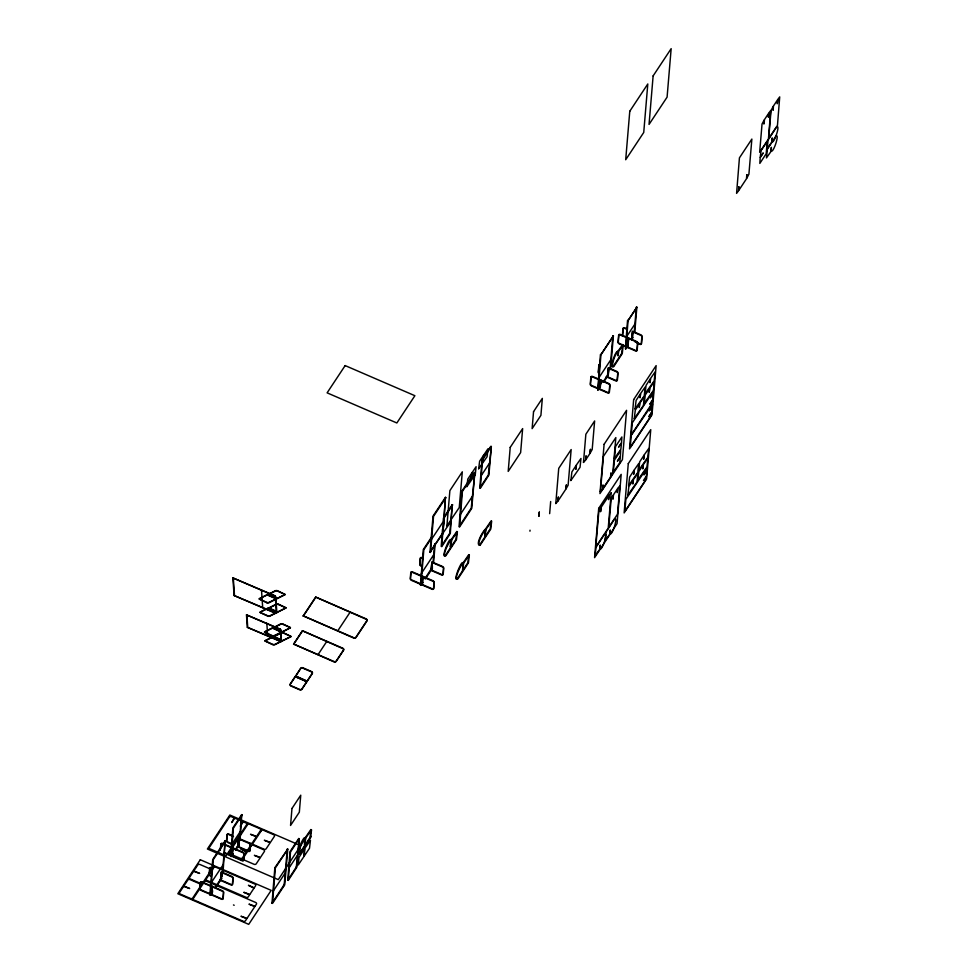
<?xml version="1.0" encoding="UTF-8"?>
<svg xmlns="http://www.w3.org/2000/svg" width="973" height="973" viewBox="0 0 973 973"><rect width="100%" height="100%" fill="white"/><g stroke="black" fill="none" stroke-linecap="round" stroke-linejoin="round"><path stroke-width="1.46" d="M287.278 848.894L284.213 884.591L272.002 903.224L274.836 867.697L287.801 849.125L284.724 884.846L272.489 903.43L275.359 867.928L287.801 849.125M299.696 848.006L300.523 845.878L299.331 854.452L310.472 837.838L311.53 830.03M298.772 838.422L289.978 851.716L287.765 880.2L296.303 867.077L299.295 838.641L296.85 867.198L288.263 880.431L290.501 851.934L299.295 838.641M271.881 902.908L272.549 902.725M287.619 879.811L288.276 879.714M299.185 854.136L299.842 853.966M222.975 873.158L225.152 840.721L212.722 859.524L209.852 895.026L212.771 891M225.675 840.952L213.245 859.743L210.375 895.257L212.515 892.411M211.032 893.555L211.883 886.184L201.995 881.915A1.63 0.937 33.5 0 0 200.45 882.292L199.939 888.349A1.63 0.937 33.5 0 0 201.314 889.991L221.649 898.784A1.63 0.937 33.5 0 0 223.194 898.395L223.693 892.338A1.63 0.937 33.5 0 0 222.331 890.696L212.43 886.415L211.579 893.798M211.299 893.153L211.883 886.184M211.846 893.396L212.43 886.415M220.299 850.28L220.81 844.211A1.63 0.937 33.5 0 1 222.355 843.834L232.243 848.103L231.659 855.072L232.511 847.702L222.61 843.433A1.63 0.937 33.5 0 0 221.078 843.81L220.774 847.447M220.494 879.251L221.345 871.881L220.762 878.85M221.041 879.495L221.893 872.112L231.793 876.393A1.63 0.937 33.5 0 1 233.155 878.023L232.644 884.092A1.63 0.937 33.5 0 1 231.112 884.469L220.263 879.787M221.309 879.081L221.893 872.112M225.152 840.721L222.16 876.174M240.076 839.991L241.669 814.608L232.875 827.901L230.589 856.374L232.802 853.443M242.192 814.839L233.398 828.132L231.112 856.605L233.325 853.674M224.654 852.676L242.277 860.302A1.63 0.937 33.5 0 0 243.809 859.913L244.32 853.856A1.63 0.937 33.5 0 0 242.958 852.214L233.058 847.945L231.793 855.243M232.474 854.914L233.058 847.945M238.397 845.951L239.249 838.568L250.231 843.226A1.63 1.277 4.8 0 0 252.421 842.74L256.349 836.804L250.535 834.287L256.629 836.379L260.557 830.443A1.63 1.277 4.8 0 0 259.84 828.704L249.672 824.301A1.63 1.277 4.8 0 0 247.483 824.8L239.346 837.096A1.63 1.277 4.8 0 0 240.063 838.835M238.665 845.549L239.249 838.568M239.431 841.244L241.669 814.608M302.408 630.759L342.788 648.59A1.63 1.277 4.8 0 1 343.505 650.341L336.196 661.397A1.63 1.277 4.8 0 1 334.007 661.883L293.615 644.053L302.408 630.759L342.824 648.225A1.63 1.277 4.8 0 1 343.542 649.976L336.232 661.032A1.63 1.277 4.8 0 1 334.031 661.518L293.615 644.053M295.306 676.673L305.327 681.003L295.306 676.673L290.27 684.287A1.63 1.277 4.8 0 0 290.988 686.038L299.696 689.796A1.63 1.277 4.8 0 0 301.885 689.31L312.236 673.657A1.63 1.277 4.8 0 0 311.53 671.917L302.81 668.147A1.63 1.277 4.8 0 0 300.621 668.633L295.585 676.247L305.704 680.395M295.585 676.247L300.645 668.269A1.63 1.277 4.8 0 1 302.834 667.782L311.555 671.552A1.63 1.277 4.8 0 1 312.272 673.292L301.922 688.945A1.63 1.277 4.8 0 1 299.733 689.431L291.012 685.673A1.63 1.277 4.8 0 1 290.295 683.922L295.33 676.308M315.678 597.069L366.176 619.266A1.63 1.277 4.8 0 1 366.894 621.005L355.936 637.57A1.63 1.277 4.8 0 1 353.746 638.069L303.248 615.873L315.678 597.069L366.201 618.901A1.63 1.277 4.8 0 1 366.918 620.64L355.972 637.206A1.63 1.277 4.8 0 1 353.771 637.704L303.248 615.873M304.452 845.014L305.036 838.033L305.023 845.245M305.036 838.033C304.196 834.36 294.405 856.422 299.319 853.735L310.022 837.461L310.898 829.507L305.315 837.619L304.731 844.588L305.838 837.838L311.482 829.787L310.873 830.224M303.965 855.766L304.549 848.797L298.991 857.432L298.261 864.973L309.511 848.249L310.46 840.295L304.829 848.371L304.245 855.34M431.586 537.011L423.304 549.538L420.421 585.053L422.562 582.207M431.282 538.483L423.827 549.769L420.944 585.272L423.085 582.438M421.613 583.581L422.464 576.211L412.564 571.929A1.63 0.937 33.5 0 0 411.032 572.319L410.521 578.376A1.63 0.937 33.5 0 0 411.883 580.017L432.231 588.799A1.63 0.937 33.5 0 0 433.763 588.422L434.274 582.353A1.63 0.937 33.5 0 0 432.9 580.723L423.012 576.442L422.16 583.812M421.881 583.18L422.464 576.211M422.416 583.411L423.012 576.442M450.815 521.625L429.981 552.275L433.009 516.128L445.439 497.325L442.934 533.703L445.439 497.325M430.504 552.506L433.532 516.359L445.962 497.556M431.075 569.266L431.927 561.895L431.331 568.864M431.611 569.509L432.474 562.139L442.362 566.408A1.63 0.937 33.5 0 1 443.737 568.05L443.226 574.106A1.63 0.937 33.5 0 1 441.681 574.496L430.844 569.801M431.878 569.108L432.474 562.139M433.021 562.953L434.627 543.919M433.544 563.172L435.15 544.138M442.508 529.251L441.207 546.412L449.794 533.192L452.238 504.634L450.317 533.411L441.778 546.644L442.983 529.981M443.202 520.883L443.457 517.928M443.226 527.025L443.98 518.147L452.761 504.853M450.402 546.923L450.986 539.954L450.402 546.923L451.131 546.923M450.986 539.954C449.526 536.05 440.708 559.037 445.269 555.656L455.899 539.516L456.836 531.428L451.265 539.541L450.669 546.51L451.788 539.76L457.395 531.672L456.483 539.601L445.792 555.875C440.915 557.188 450.487 538.397 451.508 540.185M474.313 472.392L461.883 491.195L459.037 526.721L471.236 508.125L474.836 472.623L471.759 508.344L459.609 526.94L462.406 491.426L474.836 472.623M462.941 563.185L462.941 570.373L462.941 563.185C462.114 558.551 452.36 582.255 457.225 578.886L467.855 562.747L468.743 554.659L463.221 562.771L462.625 569.74L463.744 562.99L469.351 554.902L468.439 562.832L457.748 579.105C452.834 580.699 462.528 561.178 463.464 563.416M471.333 477.852L471.735 473M471.613 477.427L472.014 472.574M490.818 446.279L482.036 459.572L479.786 488.069L488.337 474.982L491.341 446.51L488.908 475.067L480.309 488.288L482.559 459.803L491.341 446.51M483.557 455.121L483.155 459.961L483.836 454.695M485.259 536.61L485.259 529.434L485.199 536.622M485.259 529.434C483.909 529.616 475.177 544.199 479.482 545.221L490.246 528.85L491.11 520.896L485.539 529.008L484.955 535.977L486.062 529.239L491.681 521.139L490.769 529.081L480.066 545.354C475.444 545.135 484.627 529.227 485.782 529.653M529.944 531.197L530.03 530.188M549.648 513.647L550.669 501.533M600.438 354.44L597.69 389.942L599.477 387.449L600.365 379.823L592.642 376.49A1.63 0.937 33.5 0 0 591.11 376.867L590.514 383.946A1.63 0.937 33.5 0 0 591.876 385.588L607.857 392.484A1.63 0.937 33.5 0 0 609.402 392.107L609.998 385.028A1.63 0.937 33.5 0 0 608.624 383.398L600.913 380.066L600 387.668L598.054 390.137L600.961 354.659L613.391 335.867L600.961 354.659M600.365 379.823L600.28 387.254L600.621 383.204L599.818 383.398L600.621 383.204M600.572 384.104C598.979 385.235 602.044 382.231 600.913 380.066M602.846 382.353L607.48 375.347L608.356 367.733L608.283 375.152L608.903 367.976L616.614 371.309A1.63 0.937 33.5 0 1 617.989 372.951L617.393 380.017A1.63 0.937 33.5 0 1 615.848 380.407L606.532 376.369M604.136 381.416L608.003 375.578L608.903 367.976M610.035 369.314L612.868 335.636M610.558 369.533L613.391 335.867M617.563 355.437L617.904 351.387L618.086 355.656L618.183 350.973L622.696 344.551L621.759 353.345L613.221 366.42C609.353 369.047 615.41 350.098 617.904 351.387M618.086 355.656L618.706 351.192L623.219 344.783L622.282 353.576L613.744 366.651C609.803 369.314 616.006 350.244 618.427 351.618M627.549 320.336L625.396 348.821L627.184 346.315L628.144 337.813L620.421 334.481A1.63 0.937 33.5 0 0 618.889 334.858L618.293 341.937A1.63 0.937 33.5 0 0 619.667 343.566L635.637 350.475A1.63 0.937 33.5 0 0 637.181 350.098L637.777 343.019A1.63 0.937 33.5 0 0 636.403 341.377L628.692 338.045L627.707 346.546L625.785 349.039L628.072 320.567L636.865 307.273L628.072 320.567M628.144 337.813L627.986 346.12L628.692 338.045M631.538 339.735L632.499 331.234L631.818 339.309L633.046 331.465L640.757 334.797A1.63 0.937 33.5 0 1 642.131 336.439L641.535 343.505A1.63 0.937 33.5 0 1 639.991 343.895L634.664 341.584M632.061 339.954L633.046 331.465M634.226 332.194L636.342 307.054M634.749 332.425L636.865 307.273M643.457 480.467L646.413 476.004L646.875 470.433L643.919 474.897L646.911 470.044L646.96 467.831L625.846 499.417L624.836 511.433L645.464 480.248L646.376 476.381M650.39 397.945L653.345 393.481L653.321 391.268L632.28 422.854L631.27 434.87L652.056 403.394L652.81 399.806L649.855 404.281L652.847 399.429L653.309 393.858M738.799 186.925L738.471 190.866L736.585 193.384L739.431 157.869L751.861 139.066L748.906 174.203L746.753 178.351L746.887 174.617M746.802 174.836L746.473 178.777L738.75 190.453L738.884 186.719M763.841 123.985L764.182 120.044L762.041 123.997L759.658 152.311L768.439 139.017L770.689 110.521L768.804 113.05L768.475 116.991M764.121 123.571L764.462 119.63L768.536 113.464L768.39 117.198M773.146 109.937L773.474 105.996L777.549 99.83L777.22 103.77M771.297 147.568L770.969 151.508L766.456 157.93L767.393 149.124L775.931 136.062C779.92 133.082 773.523 152.98 771.248 151.083L771.382 147.361M772.003 138.385L771.674 142.326L767.174 148.747L768.098 139.942L776.636 126.879C780.662 124.021 774.18 143.773 771.954 141.9L772.282 137.971M777.5 103.345L777.828 99.404L779.714 96.886L777.463 125.383L768.67 138.677L771.042 110.472L773.194 106.41L773.061 110.144M284.311 884.129L283.496 886.16M296.4 866.627L295.585 868.658M311.019 836.184L310.192 838.312M432.499 566.918L424.909 578.655M238.908 844.065L235.235 849.757M239.078 844.965L235.758 849.988M303.211 616.237L315.653 597.434M293.591 644.418L302.372 631.124M318.049 654.61L326.843 641.329M337.789 630.796L350.231 611.993M305.68 680.759L295.61 675.894M444.247 516.712L452.238 504.634M430.99 540.149L443.42 521.358M231.452 844.892L240.246 831.599M210.703 883.545L223.145 864.742M429.981 552.275L442.411 533.472M480.613 476.563L489.395 463.282M421.285 573.571L433.715 554.768M459.864 515.216L472.294 496.412M215.118 887.449L221.382 877.987M215.641 887.68L221.905 878.218M425.432 578.886L432.474 568.232M462.418 570.142L463.087 570.154M484.736 536.391L485.405 536.391M598.419 378.461L610.849 359.657M626.125 337.339L634.919 324.045M632.401 335.916L632.158 335.271L632.438 335.904M631.818 339.309L633.155 337.29M305.558 838.264L278.29 879.641L207.395 849.003L229.859 815.021L300.754 845.659M272.817 891.73L285.259 872.927M288.555 868.707L297.349 855.413M763.1 152.931L760.217 157.285L761.068 150.572L767.211 141.474L766.213 153.71L759.84 163.415L760.181 157.662L763.063 153.308M234.079 595.512L276.32 613.258L275.408 597.288A2.408 1.897 4.8 0 0 274.24 595.804L232.888 577.901L234.079 595.512L275.87 613.452L276.855 612.649L275.809 597.094A2.408 1.897 4.8 0 0 274.641 595.61M232.888 577.901L274.654 595.585M275.821 598.31L267.198 594.6L259.159 598.796L267.222 594.977L275.408 598.504M275.335 590.733A2.408 1.897 4.8 0 1 277.512 590.745L285.125 594.479L277.548 591.11A2.408 1.897 4.8 0 0 275.359 591.11L267.636 594.771L275.323 590.708M280.735 630.674L280.844 641.681L247.312 627.305L246.473 614.851L279.981 628.972M276.514 611.92L268.098 607.991L260.059 612.163L268.122 608.368L276.308 611.908M278.436 604.513A2.408 1.897 4.8 0 0 276.271 604.513L268.548 608.174L276.223 604.111A2.408 1.897 4.8 0 1 278.412 604.136L286.038 607.833L278.448 604.513M247.312 627.305L281.246 641.487L281.136 630.48A2.408 1.897 4.8 0 0 279.969 628.996M280.905 631.72L272.501 627.792L264.449 631.964L272.525 628.169L280.638 631.781M282.839 624.325A2.408 1.897 4.8 0 0 280.662 624.313L272.939 627.974L280.625 623.912A2.408 1.897 4.8 0 1 282.815 623.948L290.441 627.609L282.839 624.313M281.501 640.489L273.085 636.573L265.045 640.769L273.109 636.95L281.294 640.477M281.1 632.73L281.209 632.681A2.408 1.897 4.8 0 1 283.398 632.718L291.012 636.451L283.435 633.082A2.408 1.897 4.8 0 0 281.258 633.082L273.535 636.743L290.428 627.755L274.277 635.576M274.41 635.916L274.301 635.953A2.408 1.897 4.8 0 1 272.112 635.928L264.498 632.182L272.087 635.551A2.408 1.897 4.8 0 0 274.264 635.551M627.354 329.008L624.775 327.889A1.63 0.937 33.5 0 0 623.243 328.278L622.647 335.344A1.63 0.937 33.5 0 0 622.915 336.123M627.086 329.409L624.508 328.29A1.63 0.937 33.5 0 0 622.975 328.679L622.379 335.746A1.63 0.937 33.5 0 0 622.452 336.171M632.778 331.866L640.489 335.199A1.63 0.937 33.5 0 1 641.864 336.84L641.268 343.907A1.63 0.937 33.5 0 1 639.735 344.296L637.072 343.141M627.877 338.215L620.154 334.882A1.63 0.937 33.5 0 0 618.621 335.259L618.025 342.338A1.63 0.937 33.5 0 0 619.4 343.968L635.381 350.876A1.63 0.937 33.5 0 0 636.914 350.499L637.51 343.42A1.63 0.937 33.5 0 0 636.135 341.778L628.424 338.446M608.636 368.378L616.347 371.71A1.63 0.937 33.5 0 1 617.721 373.352L617.125 380.419A1.63 0.937 33.5 0 1 615.593 380.808L606.264 376.782M600.098 380.224L592.375 376.892A1.63 0.937 33.5 0 0 590.842 377.281L590.246 384.347A1.63 0.937 33.5 0 0 591.62 385.989L607.59 392.885A1.63 0.937 33.5 0 0 609.134 392.508L609.73 385.43A1.63 0.937 33.5 0 0 608.356 383.8L600.645 380.467M432.207 562.54L442.095 566.809A1.63 0.937 33.5 0 1 443.469 568.451L442.958 574.508A1.63 0.937 33.5 0 1 441.426 574.897L430.577 570.202M422.197 576.612L412.297 572.331A1.63 0.937 33.5 0 0 410.764 572.72L410.253 578.777A1.63 0.937 33.5 0 0 411.615 580.419L431.963 589.2A1.63 0.937 33.5 0 0 433.496 588.823L434.007 582.754A1.63 0.937 33.5 0 0 432.632 581.124L422.744 576.843M267.611 594.394L275.797 597.933M266.809 602.737L259.195 599.027L266.784 602.36A2.408 1.897 4.8 0 0 268.962 602.36L285.125 594.552L269.01 602.761A2.408 1.897 4.8 0 1 266.821 602.725M268.524 607.797L276.697 611.324M246.473 614.851L279.579 629.166M272.914 627.597L281.1 631.136M273.51 636.366L281.696 639.906M232.523 835.661L228.813 834.056A1.63 0.937 33.5 0 0 227.268 834.445L226.758 840.502A1.63 0.937 33.5 0 0 228.132 842.144L232.194 843.907M233.496 836.598L228.546 834.469A1.63 0.937 33.5 0 0 227.001 834.846L226.49 840.903A1.63 0.937 33.5 0 0 227.864 842.545L231.927 844.309M238.981 838.981L249.866 843.786A1.63 1.277 4.8 0 1 250.572 845.537L246.643 851.472L240.842 848.967L246.376 851.886L242.447 857.833A1.63 1.277 4.8 0 1 240.258 858.32L230.078 853.929A1.63 1.277 4.8 0 1 229.373 852.178L237.497 839.881A1.63 1.277 4.8 0 1 239.686 839.395M237.619 846.242L248.468 850.937A1.63 0.937 33.5 0 0 250.012 850.548L250.511 844.491A1.63 0.937 33.5 0 0 249.149 842.849M237.351 846.644L248.2 851.339A1.63 0.937 33.5 0 0 249.745 850.949L250.256 844.892A1.63 0.937 33.5 0 0 248.881 843.25M232.79 848.347L242.691 852.616A1.63 0.937 33.5 0 1 244.053 854.258L243.542 860.314A1.63 0.937 33.5 0 1 242.009 860.704L224.386 853.09M221.625 872.513L231.525 876.795A1.63 0.937 33.5 0 1 232.888 878.424L232.389 884.493A1.63 0.937 33.5 0 1 230.844 884.871L219.995 880.188M211.627 886.585L201.727 882.316A1.63 0.937 33.5 0 0 200.183 882.693L199.684 888.75A1.63 0.937 33.5 0 0 201.046 890.392L221.382 899.186A1.63 0.937 33.5 0 0 222.926 898.797L223.437 892.74A1.63 0.937 33.5 0 0 222.063 891.098L212.163 886.829M233.459 904.951L234.189 905.267M266.833 623.279L267.66 635.734M261.494 589.906L262.686 607.505M246.874 614.668L247.714 627.111M233.289 577.707L234.481 595.318M598.821 373.389A1.63 0.937 33.5 0 1 598.237 372.258L598.833 365.191A1.63 0.937 33.5 0 1 599.83 364.644M599.21 373.097A1.63 0.937 33.5 0 1 598.504 371.856L599.1 364.79A1.63 0.937 33.5 0 1 599.83 364.23M422.027 557.626A1.63 0.937 33.5 0 0 420.482 558.003L419.983 564.072A1.63 0.937 33.5 0 0 421.345 565.702M421.759 558.028A1.63 0.937 33.5 0 0 420.227 558.405L419.716 564.474A1.63 0.937 33.5 0 0 421.078 566.104M211.457 867.6A1.63 0.937 33.5 0 0 209.913 867.989L209.402 874.046A1.63 0.937 33.5 0 0 210.776 875.688M211.19 868.001A1.63 0.937 33.5 0 0 209.645 868.39L209.134 874.447A1.63 0.937 33.5 0 0 210.509 876.089M279.567 629.19A2.408 1.897 4.8 0 1 280.711 630.674M446.923 525.834L459.256 507.505L462.309 471.82L449.879 490.623L446.923 525.834M466.845 486.646L475.274 474.593L476.089 466.699L467.794 479.069L466.845 486.646M478.667 468.755L487.096 456.702L487.947 448.821L479.628 461.19L478.667 468.755M555.778 503.564L557.772 501.35L558.393 496.887L558.052 500.937L565.775 489.261L566.395 484.797L566.055 488.835L568.11 485.235L571.163 449.55L558.733 468.354L555.79 503.491M570.859 480.516L580.03 467.344L580.978 458.465L576.478 464.875L575.87 469.339L576.211 465.301L571.893 471.929L570.859 480.516M583.484 462.43L585.478 460.229L586.099 455.765L585.758 459.803L589.833 453.637L590.453 449.185L590.112 453.223L592.192 449.514L594.637 420.956L585.855 434.25L583.484 462.43M595.062 555.644L599.648 549.526L600.268 545.062L599.927 549.1C602.445 550.475 608.478 531.355 604.622 534.08L596.06 547.179L595.062 555.644M600.45 491.596L602.445 489.383L603.065 484.919L602.725 488.969L610.448 477.293L611.056 472.829L610.716 476.867L612.771 473.267L615.836 437.582L603.406 456.386L600.45 491.596M605.048 540.55L609.633 534.432L610.253 529.969L609.913 534.019C612.528 535.624 618.329 516.006 614.595 518.986L606.033 532.085L605.048 540.55M611.178 492.91L608.222 528.181L595.792 546.984L598.857 511.299L600.913 507.687L600.572 511.737L601.18 507.274L608.903 495.598L608.563 499.636L609.183 495.172L611.178 492.91M613.245 472.233L619.728 462.868L620.36 456.738L617.405 461.202L620.385 456.349L620.665 450.608L614.401 460.168L613.258 472.16M614.389 458.587L620.835 449.331L621.504 443.092L618.573 447.179L621.528 442.715L621.881 436.962L615.544 446.534L614.401 458.514M619.886 485.88L617.527 514.121L608.733 527.415L611.178 498.857L613.258 495.148L612.917 499.198L613.537 494.734L617.612 488.568L617.271 492.606L617.891 488.142L619.886 485.88M627.828 495.172L636.999 482L637.972 473.146L633.459 479.543L632.839 484.007L633.18 479.969L628.874 486.597L627.828 495.099M628.631 485.576L637.802 472.404L638.738 463.513L634.262 469.947L633.642 474.41L633.982 470.36L629.628 477.111L628.631 485.576M634.25 418.694L643.421 405.522L644.381 396.643L639.881 403.065L639.261 407.529L639.602 403.479L635.296 410.12L634.25 418.621M635.065 409.001L644.235 395.829L645.208 386.962L640.696 393.36L640.076 397.823L640.416 393.785L636.111 400.414L635.065 408.928M637.802 480.078L646.972 466.918L647.872 458.015L643.433 464.449L642.812 468.913L643.153 464.875L638.799 471.613L637.802 480.078M638.616 470.482L647.787 457.31L648.76 448.456L644.235 454.853L643.615 459.317L643.956 455.279L639.65 461.907L638.616 470.482M644.223 403.6L653.394 390.441L654.403 381.598L649.855 387.972L649.234 392.435L649.575 388.397L645.269 395.026L644.223 403.6M645.038 393.907L654.209 380.735L655.17 371.856L650.669 378.278L650.049 382.742L650.39 378.692L646.084 385.332L645.038 393.907M652.445 404.026L652.287 405.996L649.307 410.849L652.263 406.373L651.788 411.944L648.809 416.797L651.764 412.321L651.059 415.812L630.224 447.385L631.234 435.369L652.445 404.099M238.434 838.738L237.85 845.707L238.434 838.738M291.973 808.478L290.55 825.469L299.331 812.175L300.754 795.184L291.973 808.478M510.217 447.385L508.198 471.406L520.628 452.603L522.647 428.582L510.217 447.385M533.545 411.652L532.122 428.643L540.915 415.362L542.338 398.371L533.545 411.652M539.297 512.114L538.957 516.152L539.297 512.114M629.774 111.25L625.7 159.742L643.737 132.462L647.799 83.97L629.774 111.25M598.711 508.344L594.576 557.651L617.04 523.669L621.188 474.362L598.711 508.344M604.099 444.296L599.952 493.591L622.428 459.609L626.563 410.314L604.099 444.296M653.126 75.918L649.052 124.422L667.089 97.142L671.163 48.65L653.126 75.918M628.278 463.635L624.143 512.929L646.607 478.959L650.755 429.652L628.278 463.635M633.654 399.575L629.519 448.881L651.983 414.899L656.13 365.605L633.654 399.575M794.88 99.489L794.88 99.489M260.083 612.455L267.709 616.128A2.408 1.897 4.8 0 0 269.886 616.128L286.026 607.882L269.886 615.775A2.408 1.897 4.8 0 1 267.697 615.739L260.083 612.455M265.07 641.037L272.695 644.71A2.408 1.897 4.8 0 0 274.873 644.71L291.036 636.561L274.873 644.357A2.408 1.897 4.8 0 1 272.683 644.321L265.13 640.964M345.147 365.58L327.11 392.849L396.85 422.975L414.887 395.707L345.147 365.58M200.292 859.743L177.828 893.725L248.723 924.35L271.187 890.368L200.292 859.743M183.593 886.415L179.664 892.35A1.63 1.277 4.8 0 0 180.37 894.102L190.55 898.493A1.63 1.277 4.8 0 0 192.739 898.006L200.864 885.71A1.63 1.277 4.8 0 0 200.158 883.971L189.978 879.568A1.63 1.277 4.8 0 0 187.789 880.066L183.861 886.002L189.674 888.507L183.593 886.415M193.566 871.334L189.638 877.269A1.63 1.277 4.8 0 0 190.355 879.008L200.523 883.411A1.63 1.277 4.8 0 0 202.712 882.912L210.849 870.616A1.63 1.277 4.8 0 0 210.132 868.877L199.964 864.486A1.63 1.277 4.8 0 0 197.774 864.973L193.846 870.908L199.66 873.413L193.566 871.334M229.336 817.235L208.769 848.322L226.052 855.79L246.607 824.69A1.63 1.277 4.8 0 0 245.901 822.951L243.262 821.808L240.307 826.284L242.715 821.577L234.712 818.111L231.756 822.586L234.165 817.879L231.525 816.736A1.63 1.277 4.8 0 0 229.336 817.235M205.157 880.638L192.727 899.441L243.25 921.273A1.63 1.277 4.8 0 0 245.439 920.774L246.777 918.755L240.976 916.238L247.057 918.33L254.78 906.654L248.966 904.148L255.06 906.24L256.398 904.209A1.63 1.277 4.8 0 0 255.68 902.47L205.157 880.638M214.449 866.578L205.668 879.86L246.084 897.325A1.63 1.277 4.8 0 0 248.273 896.838L249.611 894.807L243.797 892.302L249.891 894.394L253.965 888.227L248.431 885.296L254.245 887.802L255.583 885.783A1.63 1.277 4.8 0 0 254.865 884.031L214.449 866.578M251.302 845.853L243.165 858.137A1.63 1.277 4.8 0 0 243.882 859.889L254.05 864.279A1.63 1.277 4.8 0 0 256.252 863.793L260.168 857.858L254.367 855.34L260.448 857.432L264.376 851.497A1.63 1.277 4.8 0 0 263.659 849.757L253.491 845.355A1.63 1.277 4.8 0 0 251.302 845.853M261.275 830.76L253.15 843.056A1.63 1.277 4.8 0 0 253.868 844.795L264.036 849.198A1.63 1.277 4.8 0 0 266.225 848.699L270.153 842.764L264.34 840.258L270.433 842.35L274.35 836.403A1.63 1.277 4.8 0 0 273.644 834.664L263.476 830.273A1.63 1.277 4.8 0 0 261.275 830.76M608.089 370.883L608.344 371.528L608.089 370.883M608.016 371.783L608.295 372.416L608.016 371.783M627.804 341.851L628.084 342.496L627.804 341.851"/></g></svg>
